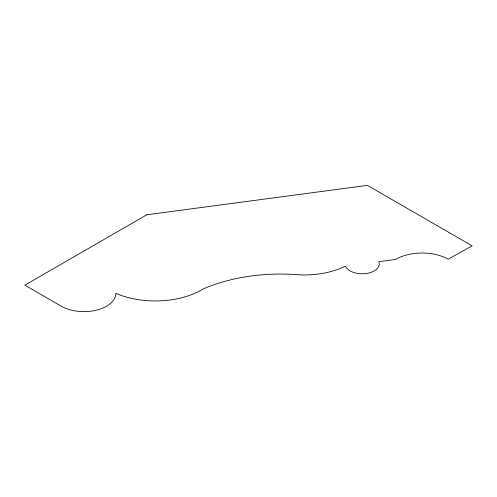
<?xml version="1.0" encoding="UTF-8"?>
<svg xmlns="http://www.w3.org/2000/svg" width="497" height="497" viewBox="0 0 497 497"><rect width="100%" height="100%" fill="white"/><g stroke="black" fill="none" stroke-linecap="round" stroke-linejoin="round"><path stroke-width="0.75" d="M146.777 214.779L24.85 285.172L61.442 306.295A31.957 18.451 0 0 0 96.095 310.234A31.957 18.451 0 0 0 115.869 293.342A65.585 37.865 0 0 0 203.298 288.894A128.593 74.239 0 0 1 297.492 274.717A62.808 36.262 0 0 0 345.452 266.125A17.134 9.89 0 0 0 365.997 273.536A17.134 9.89 0 0 0 378.838 261.677L395.531 259.446A37.232 21.495 0 0 1 448.182 259.198L472.15 245.853L367.395 185.369L146.777 214.779"/></g></svg>
